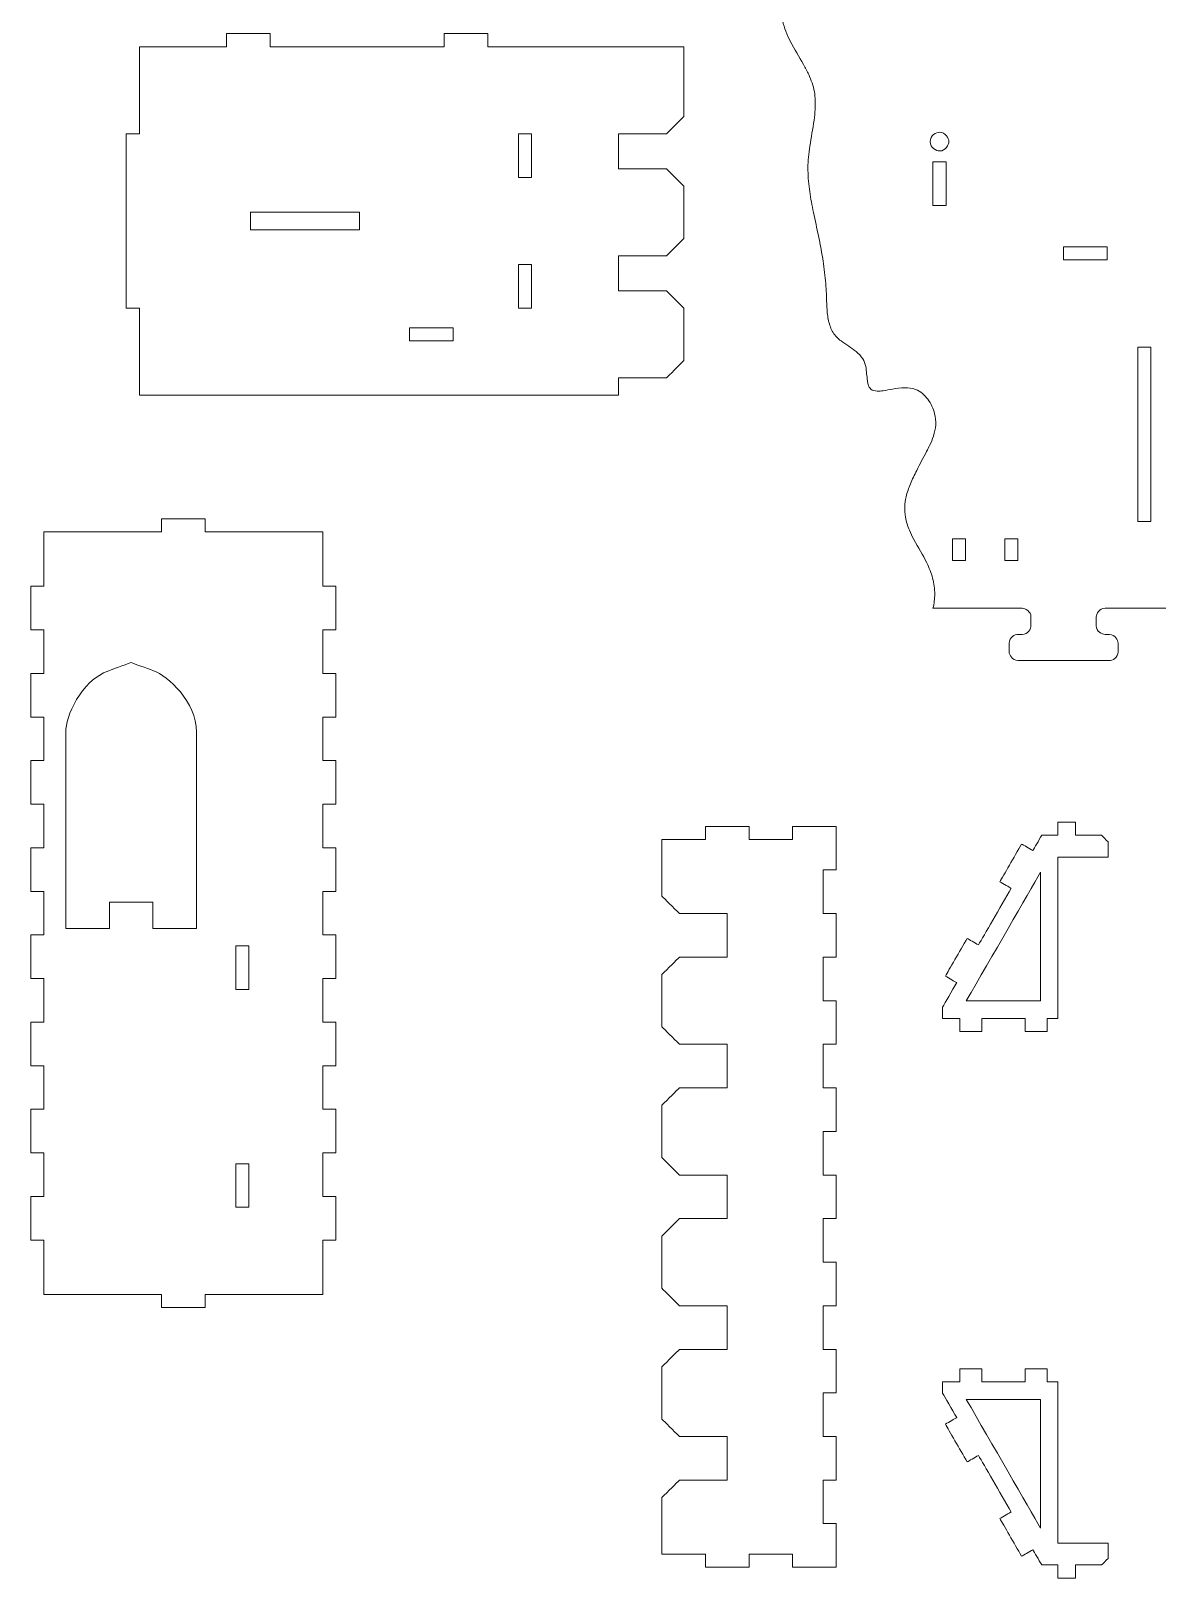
# Model space of a CAD drawing. Header units: millimetres. Extents: x -5059 to 5976, y -2595 to 3315.
# Drawn here: x 3706 to 4223, y -845 to -135 of the extents above; entities that cross this region are included whole.
import ezdxf

# ---------------------------------------------------------------- set-up
doc = ezdxf.new("R2010")
doc.units = ezdxf.units.MM
doc.header["$MEASUREMENT"] = 0
doc.layers.add('Make2D$visible$lines', color=7, linetype='Continuous')

msp = doc.modelspace()

# ---------------------------------------------------------------- linework, layer by layer
at = {"layer": 'Make2D$visible$lines', "color": 18, "lineweight": 9}
for points, knots in [([(4120.5776, 219.7979), (4120.3405, 217.6977), (4119.9177, 215.624), (4119.4074, 213.5741), (4119.4074, 213.5741), (4118.6443, 210.509), (4117.6858, 207.4969), (4116.8401, 204.4535), (4116.8401, 204.4535), (4116.4272, 202.9677), (4116.0412, 201.4745), (4115.7263, 199.9651), (4115.7263, 199.9651), (4115.4193, 198.4933), (4115.1798, 197.0062), (4115.0547, 195.5063), (4115.0547, 195.5063), (4114.9314, 194.0285), (4114.9192, 192.5383), (4115.0726, 191.0681), (4115.0726, 191.0681), (4115.3366, 188.5391), (4116.091, 186.0694), (4117.0637, 183.7112), (4117.0637, 183.7112), (4117.6802, 182.2163), (4118.3845, 180.7663), (4119.1177, 179.3285), (4119.1177, 179.3285), (4120.5985, 176.4248), (4122.1972, 173.5713), (4123.5881, 170.622), (4123.5881, 170.622), (4124.2485, 169.2217), (4124.8621, 167.7999), (4125.349, 166.3255), (4125.349, 166.3255), (4126.1374, 163.9381), (4126.5936, 161.4129), (4126.4124, 158.9331), (4126.4124, 158.9331), (4126.1937, 155.9405), (4125.0465, 153.0139), (4123.6961, 150.2877), (4123.6961, 150.2877), (4122.5117, 147.8966), (4121.171, 145.6596), (4119.7848, 143.4051), (4119.7848, 143.4051), (4118.3514, 141.0737), (4116.8694, 138.7236), (4115.539, 136.3159), (4115.539, 136.3159), (4114.2369, 133.9594), (4113.0801, 131.5478), (4112.2633, 128.9893), (4112.2633, 128.9893), (4111.6679, 127.1244), (4111.2531, 125.1814), (4111.0984, 123.2299), (4111.0984, 123.2299), (4111.0209, 122.2532), (4111.0086, 121.2745), (4111.0127, 120.295), (4111.0127, 120.295), (4111.0209, 118.3348), (4111.095, 116.3717), (4111.108, 114.411), (4111.108, 114.411), (4111.1143, 113.4498), (4111.106, 112.4892), (4111.0487, 111.5284), (4111.0487, 111.5284), (4110.9556, 109.9673), (4110.7332, 108.4058), (4110.2725, 106.9151), (4110.2725, 106.9151), (4109.7495, 105.223), (4108.9196, 103.6222), (4107.8434, 102.2121), (4107.8434, 102.2121), (4106.6533, 100.6527), (4105.162, 99.3264), (4103.4968, 98.2913), (4103.4968, 98.2913), (4102.9221, 97.9341), (4102.3267, 97.6115), (4101.7118, 97.3294), (4101.7118, 97.3294), (4100.9375, 96.9743), (4100.1323, 96.6834), (4099.3164, 96.4352), (4099.3164, 96.4352), (4096.9085, 95.703), (4094.4073, 95.3432), (4091.9595, 94.7732), (4091.9595, 94.7732), (4091.1133, 94.5762), (4090.2735, 94.3541), (4089.4496, 94.0625), (4089.4496, 94.0625), (4088.2278, 93.6302), (4087.0411, 93.0452), (4086.144, 92.1314), (4086.144, 92.1314), (4085.4606, 91.4354), (4084.9454, 90.5487), (4084.631, 89.6168), (4084.631, 89.6168), (4084.463, 89.1187), (4084.3524, 88.6077), (4084.2476, 88.0942), (4084.2476, 88.0942), (4084.0259, 87.008), (4083.8303, 85.9105), (4083.6056, 84.8235), (4083.6056, 84.8235), (4083.4948, 84.2876), (4083.377, 83.7543), (4083.2208, 83.2283), (4083.2208, 83.2283), (4082.9761, 82.4046), (4082.6372, 81.599), (4082.1374, 80.9078), (4082.1374, 80.9078), (4081.6039, 80.1701), (4080.8871, 79.5629), (4080.1164, 79.065), (4080.1164, 79.065), (4079.6275, 78.7492), (4079.1169, 78.4774), (4078.5982, 78.2195), (4078.5982, 78.2195), (4077.3471, 77.5976), (4076.0488, 77.0569), (4074.8173, 76.3827), (4074.8173, 76.3827), (4073.972, 75.92), (4073.1583, 75.3945), (4072.4771, 74.7221), (4072.4771, 74.7221), (4071.827, 74.0804), (4071.2976, 73.305), (4070.8963, 72.4772), (4070.8963, 72.4772), (4070.4789, 71.6166), (4070.2, 70.6994), (4070.0172, 69.7645), (4070.0172, 69.7645), (4069.6417, 67.8438), (4069.6723, 65.8486), (4069.973, 63.9111), (4069.973, 63.9111), (4070.1683, 62.6527), (4070.4776, 61.4186), (4070.8339, 60.1972), (4070.8339, 60.1972), (4071.3573, 58.4028), (4071.9823, 56.6356), (4072.5312, 54.8485), (4072.5312, 54.8485), (4072.7935, 53.9946), (4073.0385, 53.136), (4073.2332, 52.2631), (4073.2332, 52.2631), (4073.542, 50.8795), (4073.7246, 49.4597), (4073.6338, 48.0482), (4073.6338, 48.0482), (4073.5721, 47.0885), (4073.384, 46.1326), (4073.1124, 45.2073), (4073.1124, 45.2073), (4072.8291, 44.242), (4072.4548, 43.3099), (4072.034, 42.3983), (4072.034, 42.3983), (4071.5932, 41.4435), (4071.1013, 40.5111), (4070.5881, 39.5916), (4070.5881, 39.5916), (4069.3514, 37.3756), (4067.9913, 35.234), (4066.8195, 32.9834), (4066.8195, 32.9834), (4066.3278, 32.0389), (4065.8692, 31.0753), (4065.4866, 30.0829), (4065.4866, 30.0829), (4064.7571, 28.1906), (4064.3037, 26.1937), (4064.0986, 24.1752), (4064.0986, 24.1752), (4063.9276, 22.493), (4063.929, 20.7959), (4064.0071, 19.1057), (4064.0071, 19.1057), (4064.1875, 15.2007), (4064.7772, 11.3322), (4065.0268, 7.4325), (4065.0268, 7.4325), (4065.11, 6.1322), (4065.1554, 4.8283), (4065.1307, 3.5263), (4065.1307, 3.5263), (4065.1039, 2.117), (4064.9949, 0.7097), (4064.8474, -0.6929), (4064.8474, -0.6929), (4064.5178, -3.8271), (4063.9959, -6.9382), (4063.7584, -10.0811), (4063.7584, -10.0811), (4063.6288, -11.7967), (4063.5839, -13.5217), (4063.7232, -15.2344), (4063.7232, -15.2344), (4063.8483, -16.7718), (4064.1218, -18.2994), (4064.5134, -19.7926), (4064.5134, -19.7926), (4064.8074, -20.9135), (4065.1679, -22.015), (4065.5276, -23.1165), (4065.5276, -23.1165), (4065.8881, -24.2208), (4066.2477, -25.3252), (4066.5847, -26.436), (4066.5847, -26.436), (4066.8338, -27.2572), (4067.0706, -28.082), (4067.2691, -28.919), (4067.2691, -28.919), (4067.6555, -30.5479), (4067.8972, -32.223), (4067.8349, -33.8852), (4067.8349, -33.8852), (4067.7633, -35.7959), (4067.29, -37.6894), (4066.6717, -39.5143), (4066.6717, -39.5143), (4065.7639, -42.1935), (4064.5434, -44.7247), (4063.5011, -47.3481), (4063.5011, -47.3481), (4063.0658, -48.4438), (4062.6615, -49.5556), (4062.3325, -50.6889), (4062.3325, -50.6889), (4061.9157, -52.125), (4061.6198, -53.5957), (4061.5967, -55.0862), (4061.5967, -55.0862), (4061.5799, -56.1768), (4061.7091, -57.278), (4061.9661, -58.3407), (4061.9661, -58.3407), (4062.2327, -59.4434), (4062.6368, -60.5047), (4063.0985, -61.5396), (4063.0985, -61.5396), (4063.5823, -62.6242), (4064.1293, -63.6797), (4064.7077, -64.7174), (4064.7077, -64.7174), (4066.077, -67.1736), (4067.6222, -69.5291), (4068.9023, -72.0342), (4068.9023, -72.0342), (4069.4165, -73.0405), (4069.888, -74.071), (4070.2465, -75.1419), (4070.2465, -75.1419), (4070.8761, -77.0227), (4071.1575, -79.0283), (4070.9451, -80.999), (4070.9451, -80.999), (4070.8055, -82.2929), (4070.4531, -83.5718), (4070.0175, -84.8038), (4070.0175, -84.8038), (4069.5529, -86.1177), (4068.9938, -87.3783), (4068.3559, -88.6065), (4068.3559, -88.6065), (4067.6756, -89.9164), (4066.9057, -91.1894), (4066.1073, -92.4412), (4066.1073, -92.4412), (4063.5604, -96.4349), (4060.724, -100.2136), (4058.2847, -104.2596), (4058.2847, -104.2596), (4056.9462, -106.4797), (4055.7273, -108.7802), (4054.673, -111.1513), (4054.673, -111.1513), (4053.4772, -113.8406), (4052.4931, -116.6208), (4051.8735, -119.496), (4051.8735, -119.496), (4051.3859, -121.7585), (4051.124, -124.0799), (4051.1781, -126.3931), (4051.1781, -126.3931), (4051.2099, -127.752), (4051.3508, -129.1081), (4051.6099, -130.4417), (4051.6099, -130.4417), (4051.9221, -132.0491), (4052.4062, -133.6239), (4052.9956, -135.154), (4052.9956, -135.154), (4053.6043, -136.7344), (4054.3254, -138.267), (4055.1017, -139.7701), (4055.1017, -139.7701), (4056.9749, -143.3971), (4059.1693, -146.8519), (4061.1628, -150.415), (4061.1628, -150.415), (4062.007, -151.9238), (4062.8151, -153.4521), (4063.5387, -155.0241), (4063.5387, -155.0241), (4064.6979, -157.5424), (4065.6402, -160.1731), (4066.1275, -162.8936), (4066.1275, -162.8936), (4066.6053, -165.5608), (4066.6459, -168.3142), (4066.4855, -171.0283), (4066.4855, -171.0283), (4066.3866, -172.7024), (4066.2113, -174.3614), (4065.9893, -176.0178), (4065.9893, -176.0178), (4065.4583, -179.9797), (4064.6604, -183.9262), (4064.0546, -187.8869), (4064.0546, -187.8869), (4063.7951, -189.5835), (4063.5708, -191.2826), (4063.4212, -192.9904), (4063.4212, -192.9904), (4063.137, -196.2333), (4063.1218, -199.5071), (4063.3456, -202.7589), (4063.3456, -202.7589), (4063.5664, -205.9665), (4064.0197, -209.1526), (4064.5704, -212.3201), (4064.5704, -212.3201), (4064.8452, -213.9012), (4065.1444, -215.4777), (4065.4619, -217.0506), (4065.4619, -217.0506), (4066.1884, -220.6485), (4067.0114, -224.2274), (4067.7682, -227.8194), (4067.7682, -227.8194), (4068.0667, -229.2365), (4068.355, -230.6558), (4068.6327, -232.0771), (4068.6327, -232.0771), (4069.1883, -234.9206), (4069.7017, -237.7729), (4070.1374, -240.6372), (4070.1374, -240.6372), (4070.659, -244.0661), (4071.0693, -247.5124), (4071.3459, -250.9697), (4071.3459, -250.9697), (4071.4692, -252.5113), (4071.566, -254.0551), (4071.6353, -255.6001), (4071.6353, -255.6001), (4071.7303, -257.7183), (4071.7737, -259.8388), (4071.9024, -261.9546), (4071.9024, -261.9546), (4071.9657, -262.9961), (4072.0497, -264.0364), (4072.1727, -265.0736), (4072.1727, -265.0736), (4072.4061, -267.0418), (4072.7799, -268.9987), (4073.477, -270.8531), (4073.477, -270.8531), (4073.8073, -271.7318), (4074.2103, -272.5874), (4074.7063, -273.384), (4074.7063, -273.384), (4075.1878, -274.1572), (4075.7569, -274.8748), (4076.3943, -275.5241), (4076.3943, -275.5241), (4077.0182, -276.1598), (4077.7075, -276.7301), (4078.4201, -277.2671), (4078.4201, -277.2671), (4080.6624, -278.9569), (4083.1358, -280.3172), (4085.3026, -282.1077), (4085.3026, -282.1077), (4086.4746, -283.0761), (4087.557, -284.1703), (4088.3385, -285.4633), (4088.3385, -285.4633), (4088.9896, -286.5405), (4089.432, -287.7556), (4089.7004, -288.9927), (4089.7004, -288.9927), (4089.9403, -290.099), (4090.0412, -291.2229), (4090.147, -292.3485), (4090.147, -292.3485), (4090.2485, -293.4286), (4090.3545, -294.5103), (4090.5063, -295.5816), (4090.5063, -295.5816), (4090.5864, -296.1469), (4090.6792, -296.7093), (4090.8391, -297.265), (4090.8391, -297.265), (4091.0808, -298.105), (4091.4757, -298.9299), (4092.1291, -299.4538), (4092.1291, -299.4538), (4092.8714, -300.049), (4093.9473, -300.2557), (4094.9517, -300.3011), (4094.9517, -300.3011), (4095.9037, -300.3442), (4096.7916, -300.2424), (4097.6984, -300.1143), (4097.6984, -300.1143), (4099.1092, -299.9151), (4100.5661, -299.6523), (4102.0042, -299.4014), (4102.0042, -299.4014), (4103.8876, -299.0728), (4105.7387, -298.7644), (4107.6358, -298.7313), (4107.6358, -298.7313), (4109.3229, -298.7019), (4111.0463, -298.8902), (4112.6126, -299.5073), (4112.6126, -299.5073), (4113.7345, -299.9493), (4114.7759, -300.6112), (4115.7121, -301.3799), (4115.7121, -301.3799), (4116.6597, -302.1579), (4117.4996, -303.0452), (4118.231, -304.0236), (4118.231, -304.0236), (4118.9699, -305.0118), (4119.5981, -306.0929), (4120.1222, -307.2147), (4120.1222, -307.2147), (4120.6363, -308.3149), (4121.0504, -309.4543), (4121.3484, -310.628), (4121.3484, -310.628), (4121.7783, -312.3214), (4121.9665, -314.0863), (4121.8637, -315.8304), (4121.8637, -315.8304), (4121.7619, -317.5569), (4121.375, -319.2631), (4120.8314, -320.9079), (4120.8314, -320.9079), (4120.3422, -322.3879), (4119.7263, -323.8182), (4119.057, -325.2247), (4119.057, -325.2247), (4118.6201, -326.1427), (4118.1604, -327.0506), (4117.6928, -327.9539), (4117.6928, -327.9539), (4116.1816, -330.8731), (4114.587, -333.7454), (4113.1037, -336.6773), (4113.1037, -336.6773), (4112.0841, -338.6928), (4111.117, -340.7365), (4110.2588, -342.8268), (4110.2588, -342.8268), (4109.4524, -344.7909), (4108.7422, -346.7963), (4108.2654, -348.8643), (4108.2654, -348.8643), (4107.9298, -350.3202), (4107.7099, -351.8073), (4107.6498, -353.3004), (4107.6498, -353.3004), (4107.5843, -354.9282), (4107.7087, -356.5632), (4107.9938, -358.1668), (4107.9938, -358.1668), (4108.3596, -360.2235), (4108.99, -362.2284), (4109.7846, -364.1614), (4109.7846, -364.1614), (4110.3778, -365.6044), (4111.0625, -367.0074), (4111.7934, -368.3854), (4111.7934, -368.3854), (4113.7162, -372.0102), (4115.9591, -375.4625), (4117.7562, -379.1507), (4117.7562, -379.1507), (4118.8506, -381.3967), (4119.7796, -383.7302), (4120.4182, -386.1455), (4120.4182, -386.1455), (4121.0452, -388.5171), (4121.3921, -390.9676), (4121.3908, -393.4207), (4121.3908, -393.4207), (4121.3895, -395.6194), (4121.1085, -397.82), (4120.5776, -399.9517)], [0, 0, 0, 0, 0.00757576, 0.00757576, 0.00757576, 0.00757576, 0.01515152, 0.01515152, 0.01515152, 0.01515152, 0.02272727, 0.02272727, 0.02272727, 0.02272727, 0.03030303, 0.03030303, 0.03030303, 0.03030303, 0.03787879, 0.03787879, 0.03787879, 0.03787879, 0.04545455, 0.04545455, 0.04545455, 0.04545455, 0.0530303, 0.0530303, 0.0530303, 0.0530303, 0.06060606, 0.06060606, 0.06060606, 0.06060606, 0.06818182, 0.06818182, 0.06818182, 0.06818182, 0.07575758, 0.07575758, 0.07575758, 0.07575758, 0.08333333, 0.08333333, 0.08333333, 0.08333333, 0.09090909, 0.09090909, 0.09090909, 0.09090909, 0.09848485, 0.09848485, 0.09848485, 0.09848485, 0.10606061, 0.10606061, 0.10606061, 0.10606061, 0.11363636, 0.11363636, 0.11363636, 0.11363636, 0.12121212, 0.12121212, 0.12121212, 0.12121212, 0.12878788, 0.12878788, 0.12878788, 0.12878788, 0.13636364, 0.13636364, 0.13636364, 0.13636364, 0.14393939, 0.14393939, 0.14393939, 0.14393939, 0.15151515, 0.15151515, 0.15151515, 0.15151515, 0.15909091, 0.15909091, 0.15909091, 0.15909091, 0.16666667, 0.16666667, 0.16666667, 0.16666667, 0.17424242, 0.17424242, 0.17424242, 0.17424242, 0.18181818, 0.18181818, 0.18181818, 0.18181818, 0.18939394, 0.18939394, 0.18939394, 0.18939394, 0.1969697, 0.1969697, 0.1969697, 0.1969697, 0.20454545, 0.20454545, 0.20454545, 0.20454545, 0.21212121, 0.21212121, 0.21212121, 0.21212121, 0.21969697, 0.21969697, 0.21969697, 0.21969697, 0.22727273, 0.22727273, 0.22727273, 0.22727273, 0.23484848, 0.23484848, 0.23484848, 0.23484848, 0.24242424, 0.24242424, 0.24242424, 0.24242424, 0.25, 0.25, 0.25, 0.25, 0.25757576, 0.25757576, 0.25757576, 0.25757576, 0.26515152, 0.26515152, 0.26515152, 0.26515152, 0.27272727, 0.27272727, 0.27272727, 0.27272727, 0.28030303, 0.28030303, 0.28030303, 0.28030303, 0.28787879, 0.28787879, 0.28787879, 0.28787879, 0.29545455, 0.29545455, 0.29545455, 0.29545455, 0.3030303, 0.3030303, 0.3030303, 0.3030303, 0.31060606, 0.31060606, 0.31060606, 0.31060606, 0.31818182, 0.31818182, 0.31818182, 0.31818182, 0.32575758, 0.32575758, 0.32575758, 0.32575758, 0.33333333, 0.33333333, 0.33333333, 0.33333333, 0.34090909, 0.34090909, 0.34090909, 0.34090909, 0.34848485, 0.34848485, 0.34848485, 0.34848485, 0.35606061, 0.35606061, 0.35606061, 0.35606061, 0.36363636, 0.36363636, 0.36363636, 0.36363636, 0.37121212, 0.37121212, 0.37121212, 0.37121212, 0.37878788, 0.37878788, 0.37878788, 0.37878788, 0.38636364, 0.38636364, 0.38636364, 0.38636364, 0.39393939, 0.39393939, 0.39393939, 0.39393939, 0.40151515, 0.40151515, 0.40151515, 0.40151515, 0.40909091, 0.40909091, 0.40909091, 0.40909091, 0.41666667, 0.41666667, 0.41666667, 0.41666667, 0.42424242, 0.42424242, 0.42424242, 0.42424242, 0.43181818, 0.43181818, 0.43181818, 0.43181818, 0.43939394, 0.43939394, 0.43939394, 0.43939394, 0.4469697, 0.4469697, 0.4469697, 0.4469697, 0.45454545, 0.45454545, 0.45454545, 0.45454545, 0.46212121, 0.46212121, 0.46212121, 0.46212121, 0.46969697, 0.46969697, 0.46969697, 0.46969697, 0.47727273, 0.47727273, 0.47727273, 0.47727273, 0.48484848, 0.48484848, 0.48484848, 0.48484848, 0.49242424, 0.49242424, 0.49242424, 0.49242424, 0.5, 0.5, 0.5, 0.5, 0.50757576, 0.50757576, 0.50757576, 0.50757576, 0.51515152, 0.51515152, 0.51515152, 0.51515152, 0.52272727, 0.52272727, 0.52272727, 0.52272727, 0.53030303, 0.53030303, 0.53030303, 0.53030303, 0.53787879, 0.53787879, 0.53787879, 0.53787879, 0.54545455, 0.54545455, 0.54545455, 0.54545455, 0.5530303, 0.5530303, 0.5530303, 0.5530303, 0.56060606, 0.56060606, 0.56060606, 0.56060606, 0.56818182, 0.56818182, 0.56818182, 0.56818182, 0.57575758, 0.57575758, 0.57575758, 0.57575758, 0.58333333, 0.58333333, 0.58333333, 0.58333333, 0.59090909, 0.59090909, 0.59090909, 0.59090909, 0.59848485, 0.59848485, 0.59848485, 0.59848485, 0.60606061, 0.60606061, 0.60606061, 0.60606061, 0.61363636, 0.61363636, 0.61363636, 0.61363636, 0.62121212, 0.62121212, 0.62121212, 0.62121212, 0.62878788, 0.62878788, 0.62878788, 0.62878788, 0.63636364, 0.63636364, 0.63636364, 0.63636364, 0.64393939, 0.64393939, 0.64393939, 0.64393939, 0.65151515, 0.65151515, 0.65151515, 0.65151515, 0.65909091, 0.65909091, 0.65909091, 0.65909091, 0.66666667, 0.66666667, 0.66666667, 0.66666667, 0.67424242, 0.67424242, 0.67424242, 0.67424242, 0.68181818, 0.68181818, 0.68181818, 0.68181818, 0.68939394, 0.68939394, 0.68939394, 0.68939394, 0.6969697, 0.6969697, 0.6969697, 0.6969697, 0.70454545, 0.70454545, 0.70454545, 0.70454545, 0.71212121, 0.71212121, 0.71212121, 0.71212121, 0.71969697, 0.71969697, 0.71969697, 0.71969697, 0.72727273, 0.72727273, 0.72727273, 0.72727273, 0.73484848, 0.73484848, 0.73484848, 0.73484848, 0.74242424, 0.74242424, 0.74242424, 0.74242424, 0.75, 0.75, 0.75, 0.75, 0.75757576, 0.75757576, 0.75757576, 0.75757576, 0.76515152, 0.76515152, 0.76515152, 0.76515152, 0.77272727, 0.77272727, 0.77272727, 0.77272727, 0.78030303, 0.78030303, 0.78030303, 0.78030303, 0.78787879, 0.78787879, 0.78787879, 0.78787879, 0.79545455, 0.79545455, 0.79545455, 0.79545455, 0.8030303, 0.8030303, 0.8030303, 0.8030303, 0.81060606, 0.81060606, 0.81060606, 0.81060606, 0.81818182, 0.81818182, 0.81818182, 0.81818182, 0.82575758, 0.82575758, 0.82575758, 0.82575758, 0.83333333, 0.83333333, 0.83333333, 0.83333333, 0.84090909, 0.84090909, 0.84090909, 0.84090909, 0.84848485, 0.84848485, 0.84848485, 0.84848485, 0.85606061, 0.85606061, 0.85606061, 0.85606061, 0.86363636, 0.86363636, 0.86363636, 0.86363636, 0.87121212, 0.87121212, 0.87121212, 0.87121212, 0.87878788, 0.87878788, 0.87878788, 0.87878788, 0.88636364, 0.88636364, 0.88636364, 0.88636364, 0.89393939, 0.89393939, 0.89393939, 0.89393939, 0.90151515, 0.90151515, 0.90151515, 0.90151515, 0.90909091, 0.90909091, 0.90909091, 0.90909091, 0.91666667, 0.91666667, 0.91666667, 0.91666667, 0.92424242, 0.92424242, 0.92424242, 0.92424242, 0.93181818, 0.93181818, 0.93181818, 0.93181818, 0.93939394, 0.93939394, 0.93939394, 0.93939394, 0.9469697, 0.9469697, 0.9469697, 0.9469697, 0.95454545, 0.95454545, 0.95454545, 0.95454545, 0.96212121, 0.96212121, 0.96212121, 0.96212121, 0.96969697, 0.96969697, 0.96969697, 0.96969697, 0.97727273, 0.97727273, 0.97727273, 0.97727273, 0.98484848, 0.98484848, 0.98484848, 0.98484848, 1, 1, 1, 1]), ([(4119.2776, -185.7769), (4119.2776, -182.9102), (4122.1443, -181.4769), (4123.5776, -181.4769), (4123.5776, -181.4769), (4126.4443, -181.4769), (4127.8776, -184.3436), (4127.8776, -185.7769)], [0, 0, 0, 0, 0.33333333, 0.33333333, 0.33333333, 0.33333333, 1, 1, 1, 1]), ([(4119.2776, -185.7769), (4119.2776, -188.6436), (4122.1443, -190.0769), (4123.5776, -190.0769), (4123.5776, -190.0769), (4126.4443, -190.0769), (4127.8776, -187.2102), (4127.8776, -185.7769)], [0, 0, 0, 0, 0.33333333, 0.33333333, 0.33333333, 0.33333333, 1, 1, 1, 1])]:
    msp.add_open_spline(points, degree=3, knots=knots, dxfattribs=at)
for points in [[(3796.247, -136.2424), (3802.9136, -136.2424), (3812.9136, -136.2424), (3816.247, -136.2424)], [(3796.247, -142.2424), (3796.247, -140.2424), (3796.247, -137.2424), (3796.247, -136.2424)], [(3816.247, -136.2424), (3816.247, -138.2424), (3816.247, -141.2424), (3816.247, -142.2424)], [(3896.247, -136.2424), (3902.9136, -136.2424), (3912.9136, -136.2424), (3916.247, -136.2424)], [(3896.247, -142.2424), (3896.247, -140.2424), (3896.247, -137.2424), (3896.247, -136.2424)], [(3916.247, -136.2424), (3916.247, -138.2424), (3916.247, -141.2424), (3916.247, -142.2424)], [(3796.247, -142.2424), (3782.9136, -142.2424), (3762.9136, -142.2424), (3756.247, -142.2424)], [(3756.247, -142.2424), (3756.247, -155.5757), (3756.247, -175.5757), (3756.247, -182.2424)], [(3896.247, -142.2424), (3869.5803, -142.2424), (3829.5803, -142.2424), (3816.247, -142.2424)], [(4006.247, -142.2424), (3976.247, -142.2424), (3931.247, -142.2424), (3916.247, -142.2424)], [(4006.247, -174.2424), (4006.247, -163.5757), (4006.247, -147.5757), (4006.247, -142.2424)], [(4006.247, -174.2424), (4003.5803, -176.909), (3999.5803, -180.909), (3998.247, -182.2424)], [(3750.247, -182.2424), (3752.247, -182.2424), (3755.247, -182.2424), (3756.247, -182.2424)], [(3750.247, -262.2424), (3750.247, -235.5757), (3750.247, -195.5757), (3750.247, -182.2424)], [(3930.247, -182.2424), (3930.247, -188.909), (3930.247, -198.909), (3930.247, -202.2424)], [(3936.247, -182.2424), (3934.247, -182.2424), (3931.247, -182.2424), (3930.247, -182.2424)], [(3936.247, -202.2424), (3936.247, -195.5757), (3936.247, -185.5757), (3936.247, -182.2424)], [(3976.247, -198.2424), (3976.247, -192.909), (3976.247, -184.909), (3976.247, -182.2424)], [(3976.247, -182.2424), (3983.5803, -182.2424), (3994.5803, -182.2424), (3998.247, -182.2424)], [(3998.247, -198.2424), (3990.9136, -198.2424), (3979.9136, -198.2424), (3976.247, -198.2424)], [(3998.247, -198.2424), (4000.9136, -200.909), (4004.9136, -204.909), (4006.247, -206.2424)], [(4120.5776, -195.0769), (4120.5776, -201.7436), (4120.5776, -211.7436), (4120.5776, -215.0769)], [(4126.5776, -195.0769), (4124.5776, -195.0769), (4121.5776, -195.0769), (4120.5776, -195.0769)], [(4126.5776, -215.0769), (4126.5776, -208.4102), (4126.5776, -198.4102), (4126.5776, -195.0769)], [(3930.247, -202.2424), (3932.247, -202.2424), (3935.247, -202.2424), (3936.247, -202.2424)], [(4006.247, -230.2424), (4006.247, -222.2424), (4006.247, -210.2424), (4006.247, -206.2424)], [(3857.247, -218.2424), (3840.5803, -218.2424), (3815.5803, -218.2424), (3807.247, -218.2424)], [(3807.247, -218.2424), (3807.247, -220.909), (3807.247, -224.909), (3807.247, -226.2424)], [(3857.247, -226.2424), (3857.247, -223.5757), (3857.247, -219.5757), (3857.247, -218.2424)], [(4120.5776, -215.0769), (4122.5776, -215.0769), (4125.5776, -215.0769), (4126.5776, -215.0769)], [(3807.247, -226.2424), (3823.9136, -226.2424), (3848.9136, -226.2424), (3857.247, -226.2424)], [(4006.247, -230.2424), (4003.5803, -232.909), (3999.5803, -236.909), (3998.247, -238.2424)], [(4180.5776, -234.0769), (4180.5776, -236.0769), (4180.5776, -239.0769), (4180.5776, -240.0769)], [(4200.5776, -234.0769), (4193.9109, -234.0769), (4183.9109, -234.0769), (4180.5776, -234.0769)], [(4200.5776, -240.0769), (4200.5776, -238.0769), (4200.5776, -235.0769), (4200.5776, -234.0769)], [(3976.247, -254.2424), (3976.247, -248.909), (3976.247, -240.909), (3976.247, -238.2424)], [(3976.247, -238.2424), (3983.5803, -238.2424), (3994.5803, -238.2424), (3998.247, -238.2424)], [(4180.5776, -240.0769), (4187.2443, -240.0769), (4197.2443, -240.0769), (4200.5776, -240.0769)], [(3936.247, -242.2424), (3934.247, -242.2424), (3931.247, -242.2424), (3930.247, -242.2424)], [(3930.247, -242.2424), (3930.247, -248.909), (3930.247, -258.909), (3930.247, -262.2424)], [(3936.247, -262.2424), (3936.247, -255.5757), (3936.247, -245.5757), (3936.247, -242.2424)], [(3998.247, -254.2424), (3990.9136, -254.2424), (3979.9136, -254.2424), (3976.247, -254.2424)], [(3998.247, -254.2424), (4000.9136, -256.909), (4004.9136, -260.909), (4006.247, -262.2424)], [(3756.247, -262.2424), (3754.247, -262.2424), (3751.247, -262.2424), (3750.247, -262.2424)], [(3756.247, -262.2424), (3756.247, -275.534), (3756.247, -295.4714), (3756.247, -302.1172)], [(3930.247, -262.2424), (3932.247, -262.2424), (3935.247, -262.2424), (3936.247, -262.2424)], [(4006.247, -286.2424), (4006.247, -278.2424), (4006.247, -266.2424), (4006.247, -262.2424)], [(3880.247, -271.2424), (3880.247, -273.2424), (3880.247, -276.2424), (3880.247, -277.2424)], [(3900.247, -271.2424), (3893.5803, -271.2424), (3883.5803, -271.2424), (3880.247, -271.2424)], [(3900.247, -277.2424), (3900.247, -275.2424), (3900.247, -272.2424), (3900.247, -271.2424)], [(3880.247, -277.2424), (3886.9136, -277.2424), (3896.9136, -277.2424), (3900.247, -277.2424)], [(4214.5776, -280.0769), (4214.5776, -306.7436), (4214.5776, -346.7436), (4214.5776, -360.0769)], [(4220.5776, -280.0769), (4218.5776, -280.0769), (4215.5776, -280.0769), (4214.5776, -280.0769)], [(4220.5776, -360.0769), (4220.5776, -333.4102), (4220.5776, -293.4102), (4220.5776, -280.0769)], [(4006.247, -286.2424), (4003.5803, -288.909), (3999.5803, -292.909), (3998.247, -294.2424)], [(3976.247, -302.1172), (3976.247, -299.4922), (3976.247, -295.5548), (3976.247, -294.2424)], [(3976.247, -294.2424), (3983.5803, -294.2424), (3994.5803, -294.2424), (3998.247, -294.2424)], [(3976.247, -302.1172), (3902.9136, -302.1172), (3792.9136, -302.1172), (3756.247, -302.1172)], [(3786.4655, -358.8705), (3779.7988, -358.8705), (3769.7988, -358.8705), (3766.4655, -358.8705)], [(3766.4655, -358.8705), (3766.4655, -360.8705), (3766.4655, -363.8705), (3766.4655, -364.8705)], [(3786.4655, -364.8705), (3786.4655, -362.8705), (3786.4655, -359.8705), (3786.4655, -358.8705)], [(4214.5776, -360.0769), (4216.5776, -360.0769), (4219.5776, -360.0769), (4220.5776, -360.0769)], [(3712.4655, -389.8705), (3712.4655, -381.5372), (3712.4655, -369.0372), (3712.4655, -364.8705)], [(3766.4655, -364.8705), (3748.4655, -364.8705), (3721.4655, -364.8705), (3712.4655, -364.8705)], [(3840.4655, -364.8705), (3822.4655, -364.8705), (3795.4655, -364.8705), (3786.4655, -364.8705)], [(3840.4655, -364.8705), (3840.4655, -373.2038), (3840.4655, -385.7038), (3840.4655, -389.8705)], [(4135.5776, -368.0769), (4133.5776, -368.0769), (4130.5776, -368.0769), (4129.5776, -368.0769)], [(4129.5776, -368.0769), (4129.5776, -371.4102), (4129.5776, -376.4102), (4129.5776, -378.0769)], [(4135.5776, -378.0769), (4135.5776, -374.7436), (4135.5776, -369.7436), (4135.5776, -368.0769)], [(4159.5776, -368.0769), (4157.5776, -368.0769), (4154.5776, -368.0769), (4153.5776, -368.0769)], [(4153.5776, -368.0769), (4153.5776, -371.4102), (4153.5776, -376.4102), (4153.5776, -378.0769)], [(4159.5776, -378.0769), (4159.5776, -374.7436), (4159.5776, -369.7436), (4159.5776, -368.0769)], [(4129.5776, -378.0769), (4131.5776, -378.0769), (4134.5776, -378.0769), (4135.5776, -378.0769)], [(4153.5776, -378.0769), (4155.5776, -378.0769), (4158.5776, -378.0769), (4159.5776, -378.0769)], [(3706.4655, -389.8705), (3708.4655, -389.8705), (3711.4655, -389.8705), (3712.4655, -389.8705)], [(3706.4655, -389.8705), (3706.4655, -396.5372), (3706.4655, -406.5372), (3706.4655, -409.8705)], [(3840.4655, -389.8705), (3842.4655, -389.8705), (3845.4655, -389.8705), (3846.4655, -389.8705)], [(3846.4655, -409.8705), (3846.4655, -403.2038), (3846.4655, -393.2038), (3846.4655, -389.8705)], [(4120.5776, -399.9517), (4134.2443, -399.9517), (4154.7443, -399.9517), (4161.5776, -399.9517)], [(4165.5776, -403.9517), (4165.5776, -401.285), (4162.9109, -399.9517), (4161.5776, -399.9517)], [(4165.5776, -407.9517), (4165.5776, -406.6184), (4165.5776, -404.6184), (4165.5776, -403.9517)], [(4199.5776, -399.9517), (4196.9109, -399.9517), (4195.5776, -402.6184), (4195.5776, -403.9517)], [(4195.5776, -403.9517), (4195.5776, -405.285), (4195.5776, -407.285), (4195.5776, -407.9517)], [(4199.5776, -399.9517), (4213.2443, -399.9517), (4233.7443, -399.9517), (4240.5776, -399.9517)], [(3712.4655, -409.8705), (3710.4655, -409.8705), (3707.4655, -409.8705), (3706.4655, -409.8705)], [(3712.4655, -429.8705), (3712.4655, -423.2038), (3712.4655, -413.2038), (3712.4655, -409.8705)], [(3846.4655, -409.8705), (3844.4655, -409.8705), (3841.4655, -409.8705), (3840.4655, -409.8705)], [(3840.4655, -409.8705), (3840.4655, -416.5372), (3840.4655, -426.5372), (3840.4655, -429.8705)], [(4161.5776, -411.9517), (4164.2443, -411.9517), (4165.5776, -409.285), (4165.5776, -407.9517)], [(4195.5776, -407.9517), (4195.5776, -410.6184), (4198.2443, -411.9517), (4199.5776, -411.9517)], [(4155.5776, -415.9517), (4155.5776, -413.285), (4158.2443, -411.9517), (4159.5776, -411.9517)], [(4155.5776, -419.9517), (4155.5776, -418.6184), (4155.5776, -416.6184), (4155.5776, -415.9517)], [(4159.5776, -411.9517), (4160.2443, -411.9517), (4161.2443, -411.9517), (4161.5776, -411.9517)], [(4199.5776, -411.9517), (4200.2443, -411.9517), (4201.2443, -411.9517), (4201.5776, -411.9517)], [(4201.5776, -411.9517), (4204.2443, -411.9517), (4205.5776, -414.6184), (4205.5776, -415.9517)], [(4205.5776, -415.9517), (4205.5776, -417.285), (4205.5776, -419.285), (4205.5776, -419.9517)], [(3752.4655, -424.8705), (3749.0453, -426.1154), (3743.915, -427.9826), (3742.2049, -428.6051)], [(3762.7261, -428.6051), (3759.3059, -427.3602), (3754.1756, -425.4929), (3752.4655, -424.8705)], [(4159.5776, -423.9517), (4156.9109, -423.9517), (4155.5776, -421.285), (4155.5776, -419.9517)], [(4201.5776, -423.9517), (4187.5776, -423.9517), (4166.5776, -423.9517), (4159.5776, -423.9517)], [(4205.5776, -419.9517), (4205.5776, -422.6184), (4202.9109, -423.9517), (4201.5776, -423.9517)], [(3706.4655, -429.8705), (3708.4655, -429.8705), (3711.4655, -429.8705), (3712.4655, -429.8705)], [(3706.4655, -429.8705), (3706.4655, -436.5372), (3706.4655, -446.5372), (3706.4655, -449.8705)], [(3742.2049, -428.6051), (3729.0453, -433.3948), (3722.4655, -449.7938), (3722.4655, -456.7958)], [(3782.4655, -456.7958), (3782.4655, -442.7917), (3769.3059, -430.9999), (3762.7261, -428.6051)], [(3840.4655, -429.8705), (3842.4655, -429.8705), (3845.4655, -429.8705), (3846.4655, -429.8705)], [(3846.4655, -449.8705), (3846.4655, -443.2038), (3846.4655, -433.2038), (3846.4655, -429.8705)], [(3712.4655, -449.8705), (3710.4655, -449.8705), (3707.4655, -449.8705), (3706.4655, -449.8705)], [(3712.4655, -469.8705), (3712.4655, -463.2038), (3712.4655, -453.2038), (3712.4655, -449.8705)], [(3846.4655, -449.8705), (3844.4655, -449.8705), (3841.4655, -449.8705), (3840.4655, -449.8705)], [(3840.4655, -449.8705), (3840.4655, -456.5372), (3840.4655, -466.5372), (3840.4655, -469.8705)], [(3722.4655, -456.7958), (3722.4655, -486.8207), (3722.4655, -531.8581), (3722.4655, -546.8705)], [(3782.4655, -546.8705), (3782.4655, -516.8456), (3782.4655, -471.8083), (3782.4655, -456.7958)], [(3706.4655, -469.8705), (3708.4655, -469.8705), (3711.4655, -469.8705), (3712.4655, -469.8705)], [(3706.4655, -469.8705), (3706.4655, -476.5372), (3706.4655, -486.5372), (3706.4655, -489.8705)], [(3840.4655, -469.8705), (3842.4655, -469.8705), (3845.4655, -469.8705), (3846.4655, -469.8705)], [(3846.4655, -489.8705), (3846.4655, -483.2038), (3846.4655, -473.2038), (3846.4655, -469.8705)], [(3712.4655, -489.8705), (3710.4655, -489.8705), (3707.4655, -489.8705), (3706.4655, -489.8705)], [(3712.4655, -509.8705), (3712.4655, -503.2038), (3712.4655, -493.2038), (3712.4655, -489.8705)], [(3846.4655, -489.8705), (3844.4655, -489.8705), (3841.4655, -489.8705), (3840.4655, -489.8705)], [(3840.4655, -489.8705), (3840.4655, -496.5372), (3840.4655, -506.5372), (3840.4655, -509.8705)], [(4016.1744, -506.0484), (4016.1744, -504.0484), (4016.1744, -501.0484), (4016.1744, -500.0484)], [(4036.1744, -500.0484), (4029.5077, -500.0484), (4019.5077, -500.0484), (4016.1744, -500.0484)], [(4036.1744, -500.0484), (4036.1744, -502.0484), (4036.1744, -505.0484), (4036.1744, -506.0484)], [(4056.1744, -506.0484), (4056.1744, -504.0484), (4056.1744, -501.0484), (4056.1744, -500.0484)], [(4076.1744, -500.0484), (4069.5077, -500.0484), (4059.5077, -500.0484), (4056.1744, -500.0484)], [(4076.1744, -520.0484), (4076.1744, -513.3817), (4076.1744, -503.3817), (4076.1744, -500.0484)], [(4177.9819, -498.1523), (4177.9819, -500.1523), (4177.9819, -503.1523), (4177.9819, -504.1523)], [(4185.9819, -498.1523), (4183.3153, -498.1523), (4179.3153, -498.1523), (4177.9819, -498.1523)], [(4185.9819, -504.1523), (4185.9819, -502.1523), (4185.9819, -499.1523), (4185.9819, -498.1523)], [(3706.4655, -509.8705), (3708.4655, -509.8705), (3711.4655, -509.8705), (3712.4655, -509.8705)], [(3706.4655, -509.8705), (3706.4655, -516.5372), (3706.4655, -526.5372), (3706.4655, -529.8705)], [(3840.4655, -509.8705), (3842.4655, -509.8705), (3845.4655, -509.8705), (3846.4655, -509.8705)], [(3846.4655, -529.8705), (3846.4655, -523.2038), (3846.4655, -513.2038), (3846.4655, -509.8705)], [(3996.1744, -506.0484), (4002.8411, -506.0484), (4012.8411, -506.0484), (4016.1744, -506.0484)], [(3996.1744, -506.0484), (3996.1744, -514.715), (3996.1744, -527.715), (3996.1744, -532.0484)], [(4036.1744, -506.0484), (4042.8411, -506.0484), (4052.8411, -506.0484), (4056.1744, -506.0484)], [(4161.2858, -508.1426), (4157.9525, -513.9161), (4152.9525, -522.5764), (4151.2858, -525.4632)], [(4166.4819, -511.1426), (4164.7499, -510.1426), (4162.1518, -508.6426), (4161.2858, -508.1426)], [(4170.5178, -504.1523), (4169.1725, -506.4824), (4167.1546, -509.9776), (4166.4819, -511.1426)], [(4177.9819, -504.1523), (4175.4939, -504.1523), (4171.7619, -504.1523), (4170.5178, -504.1523)], [(4197.9819, -504.1523), (4193.9819, -504.1523), (4187.9819, -504.1523), (4185.9819, -504.1523)], [(4200.9819, -507.1523), (4199.9819, -506.1523), (4198.4819, -504.6523), (4197.9819, -504.1523)], [(4200.9819, -514.1523), (4200.9819, -511.8189), (4200.9819, -508.3189), (4200.9819, -507.1523)], [(4177.9819, -514.1523), (4185.6486, -514.1523), (4197.1486, -514.1523), (4200.9819, -514.1523)], [(4177.9819, -588.1523), (4177.9819, -563.4856), (4177.9819, -526.4856), (4177.9819, -514.1523)], [(4070.1744, -520.0484), (4070.1744, -526.715), (4070.1744, -536.715), (4070.1744, -540.0484)], [(4076.1744, -520.0484), (4074.1744, -520.0484), (4071.1744, -520.0484), (4070.1744, -520.0484)], [(4135.8768, -580.1523), (4147.2452, -560.4617), (4164.2978, -530.9258), (4169.9819, -521.0805)], [(4169.9819, -521.0805), (4169.9819, -540.7711), (4169.9819, -570.307), (4169.9819, -580.1523)], [(3712.4655, -529.8705), (3710.4655, -529.8705), (3707.4655, -529.8705), (3706.4655, -529.8705)], [(3712.4655, -549.8705), (3712.4655, -543.2038), (3712.4655, -533.2038), (3712.4655, -529.8705)], [(3846.4655, -529.8705), (3844.4655, -529.8705), (3841.4655, -529.8705), (3840.4655, -529.8705)], [(3840.4655, -529.8705), (3840.4655, -536.5372), (3840.4655, -546.5372), (3840.4655, -549.8705)], [(4004.1744, -540.0484), (4001.5077, -537.3817), (3997.5077, -533.3817), (3996.1744, -532.0484)], [(4156.4819, -528.4632), (4151.4819, -537.1234), (4143.9819, -550.1138), (4141.4819, -554.4439)], [(4151.2858, -525.4632), (4153.0178, -526.4632), (4155.6159, -527.9632), (4156.4819, -528.4632)], [(3742.4655, -546.8705), (3742.4655, -542.8705), (3742.4655, -536.8705), (3742.4655, -534.8705)], [(3742.4655, -534.8705), (3749.1322, -534.8705), (3759.1322, -534.8705), (3762.4655, -534.8705)], [(3762.4655, -534.8705), (3762.4655, -538.8705), (3762.4655, -544.8705), (3762.4655, -546.8705)], [(4004.1744, -540.0484), (4011.5077, -540.0484), (4022.5077, -540.0484), (4026.1744, -540.0484)], [(4026.1744, -540.0484), (4026.1744, -546.715), (4026.1744, -556.715), (4026.1744, -560.0484)], [(4070.1744, -540.0484), (4072.1744, -540.0484), (4075.1744, -540.0484), (4076.1744, -540.0484)], [(4076.1744, -560.0484), (4076.1744, -553.3817), (4076.1744, -543.3817), (4076.1744, -540.0484)], [(3706.4655, -549.8705), (3708.4655, -549.8705), (3711.4655, -549.8705), (3712.4655, -549.8705)], [(3706.4655, -549.8705), (3706.4655, -556.5372), (3706.4655, -566.5372), (3706.4655, -569.8705)], [(3722.4655, -546.8705), (3729.1322, -546.8705), (3739.1322, -546.8705), (3742.4655, -546.8705)], [(3762.4655, -546.8705), (3769.1322, -546.8705), (3779.1322, -546.8705), (3782.4655, -546.8705)], [(3840.4655, -549.8705), (3842.4655, -549.8705), (3845.4655, -549.8705), (3846.4655, -549.8705)], [(3846.4655, -569.8705), (3846.4655, -563.2038), (3846.4655, -553.2038), (3846.4655, -549.8705)], [(4136.2858, -551.4439), (4132.9525, -557.2174), (4127.9525, -565.8777), (4126.2858, -568.7644)], [(4141.4819, -554.4439), (4139.7499, -553.4439), (4137.1518, -551.9439), (4136.2858, -551.4439)], [(3806.4655, -554.8705), (3804.4655, -554.8705), (3801.4655, -554.8705), (3800.4655, -554.8705)], [(3800.4655, -554.8705), (3800.4655, -561.5372), (3800.4655, -571.5372), (3800.4655, -574.8705)], [(3806.4655, -574.8705), (3806.4655, -568.2038), (3806.4655, -558.2038), (3806.4655, -554.8705)], [(3996.1744, -568.0484), (3998.8411, -565.3817), (4002.8411, -561.3817), (4004.1744, -560.0484)], [(4026.1744, -560.0484), (4018.8411, -560.0484), (4007.8411, -560.0484), (4004.1744, -560.0484)], [(4070.1744, -560.0484), (4070.1744, -566.715), (4070.1744, -576.715), (4070.1744, -580.0484)], [(4076.1744, -560.0484), (4074.1744, -560.0484), (4071.1744, -560.0484), (4070.1744, -560.0484)], [(3712.4655, -569.8705), (3710.4655, -569.8705), (3707.4655, -569.8705), (3706.4655, -569.8705)], [(3712.4655, -589.8705), (3712.4655, -583.2038), (3712.4655, -573.2038), (3712.4655, -569.8705)], [(3800.4655, -574.8705), (3802.4655, -574.8705), (3805.4655, -574.8705), (3806.4655, -574.8705)], [(3846.4655, -569.8705), (3844.4655, -569.8705), (3841.4655, -569.8705), (3840.4655, -569.8705)], [(3840.4655, -569.8705), (3840.4655, -576.5372), (3840.4655, -586.5372), (3840.4655, -589.8705)], [(3996.1744, -568.0484), (3996.1744, -576.0484), (3996.1744, -588.0484), (3996.1744, -592.0484)], [(4131.4819, -571.7644), (4129.3281, -575.495), (4126.0973, -581.0908), (4125.0204, -582.9561)], [(4126.2858, -568.7644), (4128.0178, -569.7644), (4130.6159, -571.2644), (4131.4819, -571.7644)], [(4070.1744, -580.0484), (4072.1744, -580.0484), (4075.1744, -580.0484), (4076.1744, -580.0484)], [(4076.1744, -600.0484), (4076.1744, -593.3817), (4076.1744, -583.3817), (4076.1744, -580.0484)], [(4169.9819, -580.1523), (4158.6136, -580.1523), (4141.561, -580.1523), (4135.8768, -580.1523)], [(4125.0204, -582.9561), (4125.0204, -584.6882), (4125.0204, -587.2862), (4125.0204, -588.1523)], [(4125.0204, -588.1523), (4127.6743, -588.1523), (4131.655, -588.1523), (4132.9819, -588.1523)], [(4132.9819, -588.1523), (4132.9819, -590.1523), (4132.9819, -593.1523), (4132.9819, -594.1523)], [(4142.9819, -594.1523), (4142.9819, -592.1523), (4142.9819, -589.1523), (4142.9819, -588.1523)], [(4162.9819, -588.1523), (4156.3153, -588.1523), (4146.3153, -588.1523), (4142.9819, -588.1523)], [(4162.9819, -588.1523), (4162.9819, -590.1523), (4162.9819, -593.1523), (4162.9819, -594.1523)], [(4172.9819, -594.1523), (4172.9819, -592.1523), (4172.9819, -589.1523), (4172.9819, -588.1523)], [(4177.9819, -588.1523), (4176.3153, -588.1523), (4173.8153, -588.1523), (4172.9819, -588.1523)], [(3706.4655, -589.8705), (3708.4655, -589.8705), (3711.4655, -589.8705), (3712.4655, -589.8705)], [(3706.4655, -589.8705), (3706.4655, -596.5372), (3706.4655, -606.5372), (3706.4655, -609.8705)], [(3840.4655, -589.8705), (3842.4655, -589.8705), (3845.4655, -589.8705), (3846.4655, -589.8705)], [(3846.4655, -609.8705), (3846.4655, -603.2038), (3846.4655, -593.2038), (3846.4655, -589.8705)], [(4004.1744, -600.0484), (4001.5077, -597.3817), (3997.5077, -593.3817), (3996.1744, -592.0484)], [(4132.9819, -594.1523), (4136.3153, -594.1523), (4141.3153, -594.1523), (4142.9819, -594.1523)], [(4162.9819, -594.1523), (4166.3153, -594.1523), (4171.3153, -594.1523), (4172.9819, -594.1523)], [(4004.1744, -600.0484), (4011.5077, -600.0484), (4022.5077, -600.0484), (4026.1744, -600.0484)], [(4026.1744, -600.0484), (4026.1744, -606.715), (4026.1744, -616.715), (4026.1744, -620.0484)], [(4070.1744, -600.0484), (4070.1744, -606.715), (4070.1744, -616.715), (4070.1744, -620.0484)], [(4076.1744, -600.0484), (4074.1744, -600.0484), (4071.1744, -600.0484), (4070.1744, -600.0484)], [(3712.4655, -609.8705), (3710.4655, -609.8705), (3707.4655, -609.8705), (3706.4655, -609.8705)], [(3712.4655, -629.8705), (3712.4655, -623.2038), (3712.4655, -613.2038), (3712.4655, -609.8705)], [(3846.4655, -609.8705), (3844.4655, -609.8705), (3841.4655, -609.8705), (3840.4655, -609.8705)], [(3840.4655, -609.8705), (3840.4655, -616.5372), (3840.4655, -626.5372), (3840.4655, -629.8705)], [(3996.1744, -628.0484), (3998.8411, -625.3817), (4002.8411, -621.3817), (4004.1744, -620.0484)], [(4026.1744, -620.0484), (4018.8411, -620.0484), (4007.8411, -620.0484), (4004.1744, -620.0484)], [(4070.1744, -620.0484), (4072.1744, -620.0484), (4075.1744, -620.0484), (4076.1744, -620.0484)], [(4076.1744, -640.0484), (4076.1744, -633.3817), (4076.1744, -623.3817), (4076.1744, -620.0484)], [(3706.4655, -629.8705), (3708.4655, -629.8705), (3711.4655, -629.8705), (3712.4655, -629.8705)], [(3706.4655, -629.8705), (3706.4655, -636.5372), (3706.4655, -646.5372), (3706.4655, -649.8705)], [(3840.4655, -629.8705), (3842.4655, -629.8705), (3845.4655, -629.8705), (3846.4655, -629.8705)], [(3846.4655, -649.8705), (3846.4655, -643.2038), (3846.4655, -633.2038), (3846.4655, -629.8705)], [(3996.1744, -628.0484), (3996.1744, -636.0484), (3996.1744, -648.0484), (3996.1744, -652.0484)], [(4070.1744, -640.0484), (4070.1744, -646.715), (4070.1744, -656.715), (4070.1744, -660.0484)], [(4076.1744, -640.0484), (4074.1744, -640.0484), (4071.1744, -640.0484), (4070.1744, -640.0484)], [(3712.4655, -649.8705), (3710.4655, -649.8705), (3707.4655, -649.8705), (3706.4655, -649.8705)], [(3712.4655, -669.8705), (3712.4655, -663.2038), (3712.4655, -653.2038), (3712.4655, -649.8705)], [(3846.4655, -649.8705), (3844.4655, -649.8705), (3841.4655, -649.8705), (3840.4655, -649.8705)], [(3840.4655, -649.8705), (3840.4655, -656.5372), (3840.4655, -666.5372), (3840.4655, -669.8705)], [(4004.1744, -660.0484), (4001.5077, -657.3817), (3997.5077, -653.3817), (3996.1744, -652.0484)], [(3806.4655, -654.8705), (3804.4655, -654.8705), (3801.4655, -654.8705), (3800.4655, -654.8705)], [(3800.4655, -654.8705), (3800.4655, -661.5372), (3800.4655, -671.5372), (3800.4655, -674.8705)], [(3806.4655, -674.8705), (3806.4655, -668.2038), (3806.4655, -658.2038), (3806.4655, -654.8705)], [(4004.1744, -660.0484), (4011.5077, -660.0484), (4022.5077, -660.0484), (4026.1744, -660.0484)], [(4026.1744, -660.0484), (4026.1744, -666.715), (4026.1744, -676.715), (4026.1744, -680.0484)], [(4070.1744, -660.0484), (4072.1744, -660.0484), (4075.1744, -660.0484), (4076.1744, -660.0484)], [(4076.1744, -680.0484), (4076.1744, -673.3817), (4076.1744, -663.3817), (4076.1744, -660.0484)], [(3706.4655, -669.8705), (3708.4655, -669.8705), (3711.4655, -669.8705), (3712.4655, -669.8705)], [(3706.4655, -669.8705), (3706.4655, -676.5372), (3706.4655, -686.5372), (3706.4655, -689.8705)], [(3840.4655, -669.8705), (3842.4655, -669.8705), (3845.4655, -669.8705), (3846.4655, -669.8705)], [(3846.4655, -689.8705), (3846.4655, -683.2038), (3846.4655, -673.2038), (3846.4655, -669.8705)], [(3800.4655, -674.8705), (3802.4655, -674.8705), (3805.4655, -674.8705), (3806.4655, -674.8705)], [(3996.1744, -688.0484), (3998.8411, -685.3817), (4002.8411, -681.3817), (4004.1744, -680.0484)], [(4026.1744, -680.0484), (4018.8411, -680.0484), (4007.8411, -680.0484), (4004.1744, -680.0484)], [(4070.1744, -680.0484), (4070.1744, -686.715), (4070.1744, -696.715), (4070.1744, -700.0484)], [(4076.1744, -680.0484), (4074.1744, -680.0484), (4071.1744, -680.0484), (4070.1744, -680.0484)], [(3996.1744, -688.0484), (3996.1744, -696.0484), (3996.1744, -708.0484), (3996.1744, -712.0484)], [(3712.4655, -689.8705), (3710.4655, -689.8705), (3707.4655, -689.8705), (3706.4655, -689.8705)], [(3712.4655, -714.8705), (3712.4655, -706.5372), (3712.4655, -694.0372), (3712.4655, -689.8705)], [(3846.4655, -689.8705), (3844.4655, -689.8705), (3841.4655, -689.8705), (3840.4655, -689.8705)], [(3840.4655, -689.8705), (3840.4655, -698.2038), (3840.4655, -710.7038), (3840.4655, -714.8705)], [(4070.1744, -700.0484), (4072.1744, -700.0484), (4075.1744, -700.0484), (4076.1744, -700.0484)], [(4076.1744, -720.0484), (4076.1744, -713.3817), (4076.1744, -703.3817), (4076.1744, -700.0484)], [(3712.4655, -714.8705), (3730.4655, -714.8705), (3757.4655, -714.8705), (3766.4655, -714.8705)], [(3766.4655, -714.8705), (3766.4655, -716.8705), (3766.4655, -719.8705), (3766.4655, -720.8705)], [(3786.4655, -720.8705), (3786.4655, -718.8705), (3786.4655, -715.8705), (3786.4655, -714.8705)], [(3786.4655, -714.8705), (3804.4655, -714.8705), (3831.4655, -714.8705), (3840.4655, -714.8705)], [(4004.1744, -720.0484), (4001.5077, -717.3817), (3997.5077, -713.3817), (3996.1744, -712.0484)], [(3766.4655, -720.8705), (3773.1322, -720.8705), (3783.1322, -720.8705), (3786.4655, -720.8705)], [(4004.1744, -720.0484), (4011.5077, -720.0484), (4022.5077, -720.0484), (4026.1744, -720.0484)], [(4026.1744, -720.0484), (4026.1744, -726.715), (4026.1744, -736.715), (4026.1744, -740.0484)], [(4070.1744, -720.0484), (4070.1744, -726.715), (4070.1744, -736.715), (4070.1744, -740.0484)], [(4076.1744, -720.0484), (4074.1744, -720.0484), (4071.1744, -720.0484), (4070.1744, -720.0484)], [(3996.1744, -748.0484), (3998.8411, -745.3817), (4002.8411, -741.3817), (4004.1744, -740.0484)], [(4026.1744, -740.0484), (4018.8411, -740.0484), (4007.8411, -740.0484), (4004.1744, -740.0484)], [(4070.1744, -740.0484), (4072.1744, -740.0484), (4075.1744, -740.0484), (4076.1744, -740.0484)], [(4076.1744, -760.0484), (4076.1744, -753.3817), (4076.1744, -743.3817), (4076.1744, -740.0484)], [(3996.1744, -748.0484), (3996.1744, -756.0484), (3996.1744, -768.0484), (3996.1744, -772.0484)], [(4132.9819, -755.0106), (4132.9819, -753.0106), (4132.9819, -750.0106), (4132.9819, -749.0106)], [(4132.9819, -749.0106), (4136.3153, -749.0106), (4141.3153, -749.0106), (4142.9819, -749.0106)], [(4142.9819, -749.0106), (4142.9819, -751.0106), (4142.9819, -754.0106), (4142.9819, -755.0106)], [(4162.9819, -755.0106), (4162.9819, -753.0106), (4162.9819, -750.0106), (4162.9819, -749.0106)], [(4162.9819, -749.0106), (4166.3153, -749.0106), (4171.3153, -749.0106), (4172.9819, -749.0106)], [(4172.9819, -749.0106), (4172.9819, -751.0106), (4172.9819, -754.0106), (4172.9819, -755.0106)], [(4125.0204, -755.0106), (4127.6743, -755.0106), (4131.655, -755.0106), (4132.9819, -755.0106)], [(4125.0204, -760.2068), (4125.0204, -758.4747), (4125.0204, -755.8767), (4125.0204, -755.0106)], [(4162.9819, -755.0106), (4156.3153, -755.0106), (4146.3153, -755.0106), (4142.9819, -755.0106)], [(4177.9819, -755.0106), (4176.3153, -755.0106), (4173.8153, -755.0106), (4172.9819, -755.0106)], [(4177.9819, -755.0106), (4177.9819, -779.6773), (4177.9819, -816.6773), (4177.9819, -829.0106)], [(4070.1744, -760.0484), (4070.1744, -766.715), (4070.1744, -776.715), (4070.1744, -780.0484)], [(4076.1744, -760.0484), (4074.1744, -760.0484), (4071.1744, -760.0484), (4070.1744, -760.0484)], [(4131.4819, -771.3985), (4129.3281, -767.6679), (4126.0973, -762.0721), (4125.0204, -760.2068)], [(4169.9819, -763.0106), (4158.6136, -763.0106), (4141.561, -763.0106), (4135.8768, -763.0106)], [(4135.8768, -763.0106), (4147.2452, -782.7012), (4164.2978, -812.2371), (4169.9819, -822.0824)], [(4169.9819, -822.0824), (4169.9819, -802.3918), (4169.9819, -772.8559), (4169.9819, -763.0106)], [(4004.1744, -780.0484), (4001.5077, -777.3817), (3997.5077, -773.3817), (3996.1744, -772.0484)], [(4126.2858, -774.3985), (4128.0178, -773.3985), (4130.6159, -771.8985), (4131.4819, -771.3985)], [(4004.1744, -780.0484), (4011.5077, -780.0484), (4022.5077, -780.0484), (4026.1744, -780.0484)], [(4026.1744, -780.0484), (4026.1744, -786.715), (4026.1744, -796.715), (4026.1744, -800.0484)], [(4070.1744, -780.0484), (4072.1744, -780.0484), (4075.1744, -780.0484), (4076.1744, -780.0484)], [(4076.1744, -800.0484), (4076.1744, -793.3817), (4076.1744, -783.3817), (4076.1744, -780.0484)], [(4136.2858, -791.719), (4132.9525, -785.9455), (4127.9525, -777.2852), (4126.2858, -774.3985)], [(4141.4819, -788.719), (4139.7499, -789.719), (4137.1518, -791.219), (4136.2858, -791.719)], [(4156.4819, -814.6997), (4151.4819, -806.0395), (4143.9819, -793.0491), (4141.4819, -788.719)], [(3996.1744, -808.0484), (3998.8411, -805.3817), (4002.8411, -801.3817), (4004.1744, -800.0484)], [(4026.1744, -800.0484), (4018.8411, -800.0484), (4007.8411, -800.0484), (4004.1744, -800.0484)], [(4070.1744, -800.0484), (4070.1744, -806.715), (4070.1744, -816.715), (4070.1744, -820.0484)], [(4076.1744, -800.0484), (4074.1744, -800.0484), (4071.1744, -800.0484), (4070.1744, -800.0484)], [(3996.1744, -808.0484), (3996.1744, -816.715), (3996.1744, -829.715), (3996.1744, -834.0484)], [(4151.2858, -817.6997), (4153.0178, -816.6997), (4155.6159, -815.1997), (4156.4819, -814.6997)], [(4070.1744, -820.0484), (4072.1744, -820.0484), (4075.1744, -820.0484), (4076.1744, -820.0484)], [(4076.1744, -840.0484), (4076.1744, -833.3817), (4076.1744, -823.3817), (4076.1744, -820.0484)], [(4161.2858, -835.0202), (4157.9525, -829.2467), (4152.9525, -820.5865), (4151.2858, -817.6997)], [(4177.9819, -829.0106), (4185.6486, -829.0106), (4197.1486, -829.0106), (4200.9819, -829.0106)], [(4200.9819, -829.0106), (4200.9819, -831.344), (4200.9819, -834.844), (4200.9819, -836.0106)], [(4016.1744, -834.0484), (4009.5077, -834.0484), (3999.5077, -834.0484), (3996.1744, -834.0484)], [(4016.1744, -840.0484), (4016.1744, -838.0484), (4016.1744, -835.0484), (4016.1744, -834.0484)], [(4036.1744, -834.0484), (4036.1744, -836.0484), (4036.1744, -839.0484), (4036.1744, -840.0484)], [(4056.1744, -834.0484), (4049.5077, -834.0484), (4039.5077, -834.0484), (4036.1744, -834.0484)], [(4056.1744, -840.0484), (4056.1744, -838.0484), (4056.1744, -835.0484), (4056.1744, -834.0484)], [(4166.4819, -832.0202), (4164.7499, -833.0202), (4162.1518, -834.5202), (4161.2858, -835.0202)], [(4170.5178, -839.0106), (4169.1725, -836.6805), (4167.1546, -833.1853), (4166.4819, -832.0202)], [(4200.9819, -836.0106), (4199.9819, -837.0106), (4198.4819, -838.5106), (4197.9819, -839.0106)], [(4016.1744, -840.0484), (4022.8411, -840.0484), (4032.8411, -840.0484), (4036.1744, -840.0484)], [(4056.1744, -840.0484), (4062.8411, -840.0484), (4072.8411, -840.0484), (4076.1744, -840.0484)], [(4177.9819, -839.0106), (4175.4939, -839.0106), (4171.7619, -839.0106), (4170.5178, -839.0106)], [(4177.9819, -845.0106), (4177.9819, -843.0106), (4177.9819, -840.0106), (4177.9819, -839.0106)], [(4185.9819, -839.0106), (4185.9819, -841.0106), (4185.9819, -844.0106), (4185.9819, -845.0106)], [(4197.9819, -839.0106), (4193.9819, -839.0106), (4187.9819, -839.0106), (4185.9819, -839.0106)], [(4185.9819, -845.0106), (4183.3153, -845.0106), (4179.3153, -845.0106), (4177.9819, -845.0106)]]:
    msp.add_open_spline(points, degree=3, dxfattribs=at)

doc.saveas('drawing.dxf')
